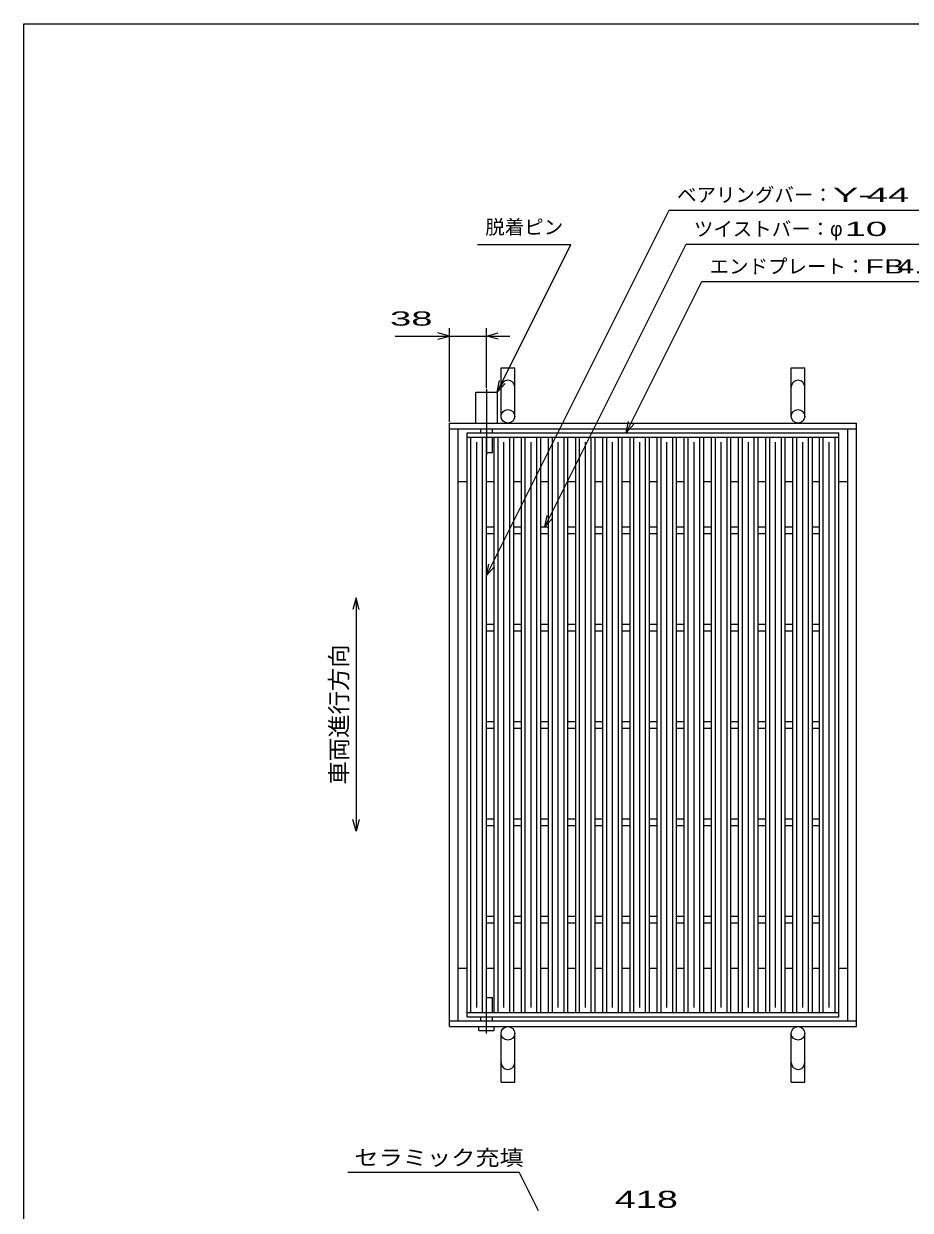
# Model space of a CAD drawing. Units: millimetres, scale not verified. Extents: x -1456 to 1379, y -1028 to 847.
# Drawn here: x -1389 to -478, y -372 to 847 of the extents above; entities that cross this region are included whole.
import ezdxf
from ezdxf.enums import TextEntityAlignment as Align

# ---------------------------------------------------------------- set-up
doc = ezdxf.new("R2010")
doc.units = ezdxf.units.MM
doc.header["$LTSCALE"] = 8
doc.linetypes.add('LONG_DASHED_DOTTED', pattern=[15.25, 12, -1.5, 0.25, -1.5])
for name, color, linetype, lineweight in [('0_2', 150, 'Continuous', 25), ('16', 3, 'Continuous', 25), ('19', 6, 'Continuous', 25), ('22', 4, 'Continuous', 25)]:
    doc.layers.add(name, color=color, linetype=linetype, lineweight=lineweight)
doc.styles.add('ベクトル', font='')
doc.styles.get('ベクトル').set_extended_font_data('ベクトル')

msp = doc.modelspace()

# ---------------------------------------------------------------- linework, layer by layer
at = {"layer": '0_2'}
for p, q in [((-1388.8, -912.8), (-1388.8, 847.2)), ((-1388.8, 847.2), (1379.2, 847.2))]:
    msp.add_line(p, q, dxfattribs=at)
at = {"layer": '0_2', "color": 4}
for p, q in [((-1047.4, 257.466), (-1050.6, 245.466)), ((-1044.2, 245.466), (-1047.4, 257.466)), ((-1047.4, 257.466), (-1047.4, 17.466)), ((-1047.4, 17.466), (-1050.6, 29.466)), ((-1044.2, 29.466), (-1047.4, 17.466))]:
    msp.add_line(p, q, dxfattribs=at)
at = {"layer": '16'}
for p, q in [((-933.4, 426.8), (-551.4, 426.8)), ((-933.4, 422.3), (-933.4, 426.8)), ((-551.4, 422.3), (-551.4, 426.8)), ((-933.4, 422.3), (-551.4, 422.3)), ((-933.4, -168.7), (-933.4, 422.3)), ((-933.4, 422.3), (-913.4, 422.3)), ((-929.4, -168.7), (-929.4, 422.3)), ((-923.4, -163.7), (-923.4, 417.3)), ((-917.4, -168.7), (-917.4, 422.3)), ((-913.4, -168.7), (-913.4, 422.3)), ((-905.5, -168.7), (-905.5, 422.3)), ((-905.5, 422.3), (-885.5, 422.3)), ((-901.5, -168.7), (-901.5, 422.3)), ((-895.5, -163.7), (-895.5, 417.3)), ((-889.5, -168.7), (-889.5, 422.3)), ((-885.5, -168.7), (-885.5, 422.3)), ((-877.6, -168.7), (-877.6, 422.3)), ((-877.6, 422.3), (-857.6, 422.3)), ((-873.6, -168.7), (-873.6, 422.3)), ((-867.6, -163.7), (-867.6, 417.3)), ((-861.6, -168.7), (-861.6, 422.3)), ((-857.6, -168.7), (-857.6, 422.3)), ((-849.7, -168.7), (-849.7, 422.3)), ((-849.7, 422.3), (-829.7, 422.3)), ((-845.7, -168.7), (-845.7, 422.3)), ((-839.7, -163.7), (-839.7, 417.3)), ((-833.7, -168.7), (-833.7, 422.3)), ((-829.7, -168.7), (-829.7, 422.3)), ((-821.8, -168.7), (-821.8, 422.3)), ((-821.8, 422.3), (-801.8, 422.3)), ((-817.8, -168.7), (-817.8, 422.3)), ((-811.8, -163.7), (-811.8, 417.3)), ((-805.8, -168.7), (-805.8, 422.3)), ((-801.8, -168.7), (-801.8, 422.3)), ((-793.9, -168.7), (-793.9, 422.3)), ((-793.9, 422.3), (-773.9, 422.3)), ((-789.9, -168.7), (-789.9, 422.3)), ((-783.9, -163.7), (-783.9, 417.3)), ((-777.9, -168.7), (-777.9, 422.3)), ((-773.9, -168.7), (-773.9, 422.3)), ((-766, -168.7), (-766, 422.3)), ((-766, 422.3), (-746, 422.3)), ((-762, -168.7), (-762, 422.3)), ((-756, -163.7), (-756, 417.3)), ((-750, -168.7), (-750, 422.3)), ((-746, -168.7), (-746, 422.3)), ((-738.1, -168.7), (-738.1, 422.3)), ((-738.1, 422.3), (-718.1, 422.3)), ((-734.1, -168.7), (-734.1, 422.3)), ((-728.1, -163.7), (-728.1, 417.3)), ((-722.1, -168.7), (-722.1, 422.3)), ((-718.1, -168.7), (-718.1, 422.3)), ((-710.2, -168.7), (-710.2, 422.3)), ((-710.2, 422.3), (-690.2, 422.3)), ((-706.2, -168.7), (-706.2, 422.3)), ((-700.2, -163.7), (-700.2, 417.3)), ((-694.2, -168.7), (-694.2, 422.3)), ((-690.2, -168.7), (-690.2, 422.3)), ((-682.3, -168.7), (-682.3, 422.3)), ((-682.3, 422.3), (-662.3, 422.3)), ((-678.3, -168.7), (-678.3, 422.3)), ((-672.3, -163.7), (-672.3, 417.3)), ((-666.3, -168.7), (-666.3, 422.3)), ((-662.3, -168.7), (-662.3, 422.3)), ((-654.4, -168.7), (-654.4, 422.3)), ((-654.4, 422.3), (-634.4, 422.3)), ((-650.4, -168.7), (-650.4, 422.3)), ((-644.4, -163.7), (-644.4, 417.3)), ((-638.4, -168.7), (-638.4, 422.3)), ((-634.4, -168.7), (-634.4, 422.3)), ((-626.5, -168.7), (-626.5, 422.3)), ((-626.5, 422.3), (-606.5, 422.3)), ((-622.5, -168.7), (-622.5, 422.3)), ((-616.5, -163.7), (-616.5, 417.3)), ((-610.5, -168.7), (-610.5, 422.3)), ((-606.5, -168.7), (-606.5, 422.3)), ((-598.6, -168.7), (-598.6, 422.3)), ((-598.6, 422.3), (-578.6, 422.3)), ((-594.6, -168.7), (-594.6, 422.3)), ((-588.6, -163.7), (-588.6, 417.3)), ((-582.6, -168.7), (-582.6, 422.3)), ((-578.6, -168.7), (-578.6, 422.3)), ((-571.4, -168.7), (-571.4, 422.3)), ((-571.4, 422.3), (-551.4, 422.3)), ((-567.4, -168.7), (-567.4, 422.3)), ((-561.4, -163.7), (-561.4, 417.3)), ((-555.4, -168.7), (-555.4, 422.3)), ((-551.4, -168.7), (-551.4, 422.3)), ((-913.4, 330.3), (-905.5, 330.3)), ((-885.5, 330.3), (-877.6, 330.3)), ((-857.6, 330.3), (-849.7, 330.3)), ((-829.7, 330.3), (-821.8, 330.3)), ((-801.8, 330.3), (-793.9, 330.3)), ((-773.9, 330.3), (-766, 330.3)), ((-746, 330.3), (-738.1, 330.3)), ((-718.1, 330.3), (-710.2, 330.3)), ((-690.2, 330.3), (-682.3, 330.3)), ((-662.3, 330.3), (-654.4, 330.3)), ((-634.4, 330.3), (-626.5, 330.3)), ((-606.5, 330.3), (-598.6, 330.3)), ((-578.6, 330.3), (-571.4, 330.3)), ((-913.4, 323.3), (-905.5, 323.3)), ((-885.5, 323.3), (-877.6, 323.3)), ((-857.6, 323.3), (-849.7, 323.3)), ((-829.7, 323.3), (-821.8, 323.3)), ((-801.8, 323.3), (-793.9, 323.3)), ((-773.9, 323.3), (-766, 323.3)), ((-746, 323.3), (-738.1, 323.3)), ((-718.1, 323.3), (-710.2, 323.3)), ((-690.2, 323.3), (-682.3, 323.3)), ((-662.3, 323.3), (-654.4, 323.3)), ((-634.4, 323.3), (-626.5, 323.3)), ((-606.5, 323.3), (-598.6, 323.3)), ((-578.6, 323.3), (-571.4, 323.3)), ((-913.4, 230.3), (-905.5, 230.3)), ((-913.4, 223.3), (-905.5, 223.3)), ((-885.5, 230.3), (-877.6, 230.3)), ((-885.5, 223.3), (-877.6, 223.3)), ((-857.6, 230.3), (-849.7, 230.3)), ((-857.6, 223.3), (-849.7, 223.3)), ((-829.7, 230.3), (-821.8, 230.3)), ((-829.7, 223.3), (-821.8, 223.3)), ((-801.8, 230.3), (-793.9, 230.3)), ((-801.8, 223.3), (-793.9, 223.3)), ((-773.9, 230.3), (-766, 230.3)), ((-773.9, 223.3), (-766, 223.3)), ((-746, 230.3), (-738.1, 230.3)), ((-746, 223.3), (-738.1, 223.3)), ((-718.1, 230.3), (-710.2, 230.3)), ((-718.1, 223.3), (-710.2, 223.3)), ((-690.2, 230.3), (-682.3, 230.3)), ((-690.2, 223.3), (-682.3, 223.3)), ((-662.3, 230.3), (-654.4, 230.3)), ((-662.3, 223.3), (-654.4, 223.3)), ((-634.4, 230.3), (-626.5, 230.3)), ((-634.4, 223.3), (-626.5, 223.3)), ((-606.5, 230.3), (-598.6, 230.3)), ((-606.5, 223.3), (-598.6, 223.3)), ((-578.6, 230.3), (-571.4, 230.3)), ((-578.6, 223.3), (-571.4, 223.3)), ((-913.4, 130.3), (-905.5, 130.3)), ((-913.4, 123.3), (-905.5, 123.3)), ((-885.5, 130.3), (-877.6, 130.3)), ((-885.5, 123.3), (-877.6, 123.3)), ((-857.6, 130.3), (-849.7, 130.3)), ((-857.6, 123.3), (-849.7, 123.3)), ((-829.7, 130.3), (-821.8, 130.3)), ((-829.7, 123.3), (-821.8, 123.3)), ((-801.8, 130.3), (-793.9, 130.3)), ((-801.8, 123.3), (-793.9, 123.3)), ((-773.9, 130.3), (-766, 130.3)), ((-773.9, 123.3), (-766, 123.3)), ((-746, 130.3), (-738.1, 130.3)), ((-746, 123.3), (-738.1, 123.3)), ((-718.1, 130.3), (-710.2, 130.3)), ((-718.1, 123.3), (-710.2, 123.3)), ((-690.2, 130.3), (-682.3, 130.3)), ((-690.2, 123.3), (-682.3, 123.3)), ((-662.3, 130.3), (-654.4, 130.3)), ((-662.3, 123.3), (-654.4, 123.3)), ((-634.4, 130.3), (-626.5, 130.3)), ((-634.4, 123.3), (-626.5, 123.3)), ((-606.5, 130.3), (-598.6, 130.3)), ((-606.5, 123.3), (-598.6, 123.3)), ((-578.6, 130.3), (-571.4, 130.3)), ((-578.6, 123.3), (-571.4, 123.3)), ((-913.4, 30.3), (-905.5, 30.3)), ((-885.5, 30.3), (-877.6, 30.3)), ((-857.6, 30.3), (-849.7, 30.3)), ((-829.7, 30.3), (-821.8, 30.3)), ((-801.8, 30.3), (-793.9, 30.3)), ((-773.9, 30.3), (-766, 30.3)), ((-746, 30.3), (-738.1, 30.3)), ((-718.1, 30.3), (-710.2, 30.3)), ((-690.2, 30.3), (-682.3, 30.3)), ((-662.3, 30.3), (-654.4, 30.3)), ((-634.4, 30.3), (-626.5, 30.3)), ((-606.5, 30.3), (-598.6, 30.3)), ((-578.6, 30.3), (-571.4, 30.3)), ((-913.4, 23.3), (-905.5, 23.3)), ((-885.5, 23.3), (-877.6, 23.3)), ((-857.6, 23.3), (-849.7, 23.3)), ((-829.7, 23.3), (-821.8, 23.3)), ((-801.8, 23.3), (-793.9, 23.3)), ((-773.9, 23.3), (-766, 23.3)), ((-746, 23.3), (-738.1, 23.3)), ((-718.1, 23.3), (-710.2, 23.3)), ((-690.2, 23.3), (-682.3, 23.3)), ((-662.3, 23.3), (-654.4, 23.3)), ((-634.4, 23.3), (-626.5, 23.3)), ((-606.5, 23.3), (-598.6, 23.3)), ((-578.6, 23.3), (-571.4, 23.3)), ((-913.4, -69.7), (-905.5, -69.7)), ((-885.5, -69.7), (-877.6, -69.7)), ((-857.6, -69.7), (-849.7, -69.7)), ((-829.7, -69.7), (-821.8, -69.7)), ((-801.8, -69.7), (-793.9, -69.7)), ((-773.9, -69.7), (-766, -69.7)), ((-746, -69.7), (-738.1, -69.7)), ((-718.1, -69.7), (-710.2, -69.7)), ((-690.2, -69.7), (-682.3, -69.7)), ((-662.3, -69.7), (-654.4, -69.7)), ((-634.4, -69.7), (-626.5, -69.7)), ((-606.5, -69.7), (-598.6, -69.7)), ((-578.6, -69.7), (-571.4, -69.7)), ((-913.4, -76.7), (-905.5, -76.7)), ((-885.5, -76.7), (-877.6, -76.7)), ((-857.6, -76.7), (-849.7, -76.7)), ((-829.7, -76.7), (-821.8, -76.7)), ((-801.8, -76.7), (-793.9, -76.7)), ((-773.9, -76.7), (-766, -76.7)), ((-746, -76.7), (-738.1, -76.7)), ((-718.1, -76.7), (-710.2, -76.7)), ((-690.2, -76.7), (-682.3, -76.7)), ((-662.3, -76.7), (-654.4, -76.7)), ((-634.4, -76.7), (-626.5, -76.7)), ((-606.5, -76.7), (-598.6, -76.7)), ((-578.6, -76.7), (-571.4, -76.7)), ((-933.4, -168.7), (-551.4, -168.7)), ((-933.4, -173.2), (-933.4, -168.7)), ((-933.4, -168.7), (-913.4, -168.7)), ((-905.5, -168.7), (-885.5, -168.7)), ((-877.6, -168.7), (-857.6, -168.7)), ((-849.7, -168.7), (-829.7, -168.7)), ((-821.8, -168.7), (-801.8, -168.7)), ((-793.9, -168.7), (-773.9, -168.7)), ((-766, -168.7), (-746, -168.7)), ((-738.1, -168.7), (-718.1, -168.7)), ((-710.2, -168.7), (-690.2, -168.7)), ((-682.3, -168.7), (-662.3, -168.7)), ((-654.4, -168.7), (-634.4, -168.7)), ((-626.5, -168.7), (-606.5, -168.7)), ((-598.6, -168.7), (-578.6, -168.7)), ((-571.4, -168.7), (-551.4, -168.7)), ((-551.4, -173.2), (-551.4, -168.7)), ((-933.4, -173.2), (-551.4, -173.2))]:
    msp.add_line(p, q, dxfattribs=at)
at = {"layer": '19'}
for p, q in [((-898.4, 443.8), (-898.4, 493.8)), ((-898.4, 493.8), (-884.4, 493.8)), ((-884.4, 443.8), (-884.4, 493.8)), ((-600.4, 443.8), (-600.4, 493.8)), ((-600.4, 493.8), (-586.4, 493.8)), ((-586.4, 443.8), (-586.4, 493.8)), ((-924.4, 436.8), (-924.4, 468.8)), ((-924.4, 468.8), (-902.4, 468.8)), ((-902.4, 468.8), (-902.4, 436.8)), ((-951.4, 436.8), (-533.4, 436.8)), ((-951.4, -183.2), (-951.4, 436.8)), ((-951.4, 430.8), (-533.4, 430.8)), ((-942.4, -177.2), (-942.4, 430.8)), ((-919.4, 426.8), (-919.4, 430.8)), ((-907.4, 426.8), (-907.4, 430.8)), ((-542.4, -177.2), (-542.4, 430.8)), ((-533.4, -183.2), (-533.4, 436.8)), ((-907.4, 406.8), (-907.4, 422.3)), ((-913.4, 406.8), (-907.4, 406.8)), ((-942.4, 376.8), (-933.4, 376.8)), ((-913.4, 376.8), (-905.5, 376.8)), ((-885.5, 376.8), (-877.6, 376.8)), ((-857.6, 376.8), (-849.7, 376.8)), ((-829.7, 376.8), (-821.8, 376.8)), ((-801.8, 376.8), (-793.9, 376.8)), ((-773.9, 376.8), (-766, 376.8)), ((-746, 376.8), (-738.1, 376.8)), ((-718.1, 376.8), (-710.2, 376.8)), ((-690.2, 376.8), (-682.3, 376.8)), ((-662.3, 376.8), (-655.1, 376.8)), ((-634.4, 376.8), (-627.2, 376.8)), ((-606.5, 376.8), (-599.3, 376.8)), ((-578.6, 376.8), (-571.4, 376.8)), ((-551.4, 376.8), (-542.4, 376.8)), ((-942.4, -123.2), (-933.4, -123.2)), ((-913.4, -123.2), (-905.5, -123.2)), ((-885.5, -123.2), (-877.6, -123.2)), ((-857.6, -123.2), (-849.7, -123.2)), ((-829.7, -123.2), (-821.8, -123.2)), ((-801.8, -123.2), (-793.9, -123.2)), ((-773.9, -123.2), (-766, -123.2)), ((-746, -123.2), (-738.1, -123.2)), ((-718.1, -123.2), (-710.2, -123.2)), ((-690.2, -123.2), (-682.3, -123.2)), ((-662.3, -123.2), (-655.1, -123.2)), ((-634.4, -123.2), (-627.2, -123.2)), ((-606.5, -123.2), (-599.3, -123.2)), ((-578.6, -123.2), (-571.4, -123.2)), ((-551.4, -123.2), (-542.4, -123.2)), ((-913.4, -153.2), (-907.4, -153.2)), ((-907.4, -168.7), (-907.4, -153.2)), ((-951.4, -177.2), (-533.4, -177.2)), ((-919.4, -177.2), (-919.4, -173.2)), ((-907.4, -177.2), (-907.4, -173.2)), ((-951.4, -183.2), (-533.4, -183.2)), ((-921.4, -187.2), (-921.4, -183.2)), ((-921.4, -187.2), (-905.4, -187.2)), ((-905.4, -187.2), (-905.4, -183.2)), ((-898.4, -240.2), (-898.4, -190.2)), ((-884.4, -240.2), (-884.4, -190.2)), ((-600.4, -240.2), (-600.4, -190.2)), ((-586.4, -240.2), (-586.4, -190.2)), ((-898.4, -240.2), (-884.4, -240.2)), ((-600.4, -240.2), (-586.4, -240.2))]:
    msp.add_line(p, q, dxfattribs=at)
at = {"layer": '19', "linetype": 'LONG_DASHED_DOTTED'}
for p, q in [((-913.4, 471.8), (-913.4, 403.8)), ((-913.4, -190.2), (-913.4, -150.2))]:
    msp.add_line(p, q, dxfattribs=at)
at = {"layer": '19'}
for centre in [(-891.4, 443.8), (-593.4, 443.8), (-891.4, -190.2), (-593.4, -190.2)]:
    msp.add_circle(centre, 7, dxfattribs=at)
for centre, start, end in [((-891.4, 473.8), 0, 180), ((-593.4, 473.8), 0, 180), ((-891.4, -220.2), 180, 0), ((-593.4, -220.2), 180, 0)]:
    msp.add_arc(centre, 7, start, end, dxfattribs=at)
at = {"layer": '22'}
for p, q in [((-913.4, 280.3), (-725.65, 655.8)), ((-725.65, 655.8), (-357.65, 655.8)), ((-922.65, 620.3), (-826.65, 620.3)), ((-902.4, 468.8), (-826.65, 620.3)), ((-853.65, 330.3), (-708.4, 620.8)), ((-708.4, 620.8), (-356.4, 620.8)), ((-769.95, 426.8), (-692.2, 582.3)), ((-692.2, 582.3), (-356.2, 582.3)), ((-1007.4, 526.3), (-951.4, 526.3)), ((-951.4, 526.3), (-963.4, 529.5)), ((-963.4, 523.1), (-951.4, 526.3)), ((-951.4, 438.3), (-951.4, 534.3)), ((-951.4, 526.3), (-913.4, 526.3)), ((-913.4, 472.8), (-913.4, 534.3)), ((-913.4, 526.3), (-901.4, 529.5)), ((-901.4, 523.1), (-913.4, 526.3)), ((-913.4, 526.3), (-889.4, 526.3)), ((-902.4, 468.8), (-900, 480.48)), ((-902.4, 468.8), (-894.4, 477.6)), ((-769.95, 426.8), (-767.55, 438.48)), ((-769.95, 426.8), (-761.95, 435.6)), ((-853.65, 330.3), (-851.25, 341.98)), ((-853.65, 330.3), (-845.65, 339.1)), ((-913.4, 280.3), (-911, 291.98)), ((-913.4, 280.3), (-905.4, 289.1)), ((-1055.9, -332.7), (-879.9, -332.7)), ((-859.9, -372.7), (-879.9, -332.7))]:
    msp.add_line(p, q, dxfattribs=at)

# ---------------------------------------------------------------- texts
at = {"layer": '0_2', "color": 2, "style": 'ベクトル'}
msp.add_text('車両進行方向', height=17.6, rotation=90, dxfattribs=at).set_placement((-1065, 65.466), align=Align.MIDDLE_LEFT)
at = {"layer": '22', "color": 2, "style": 'ベクトル'}
for s, p in [('ベアリングバー：', (-717.65, 671.4)), ('脱着ピン', (-914.65, 638.3)), ('ツイストバー：', (-700.4, 636.4)), ('φ', (-560.4, 636.4)), ('エンドプレート：', (-684.2, 597.9))]:
    msp.add_text(s, height=14.66, dxfattribs=at).set_placement(p, align=Align.MIDDLE_LEFT)
for s, height, width, p in [('Y-', 14.66, 2, (-557.65, 671.4)), (' 44 ', 14.66, 2, (-533.65, 671.4)), (' 10 ', 14.66, 2, (-556.4, 636.4)), ('FB', 14.66, 1.6, (-524.2, 597.9)), (' 4.5 ', 14.66, 1.6, (-500.2, 597.9)), (' 38 ', 14.66, 2, (-1023.4, 544.3)), ('セラミック充填', 15.84, 1.15, (-1049.1, -317.9)), (' 418 ', 17.6, 1.65, (-792.4, -360.7))]:
    msp.add_text(s, height=height, dxfattribs=dict(at, width=width)).set_placement(p, align=Align.MIDDLE_LEFT)

doc.saveas('drawing.dxf')
